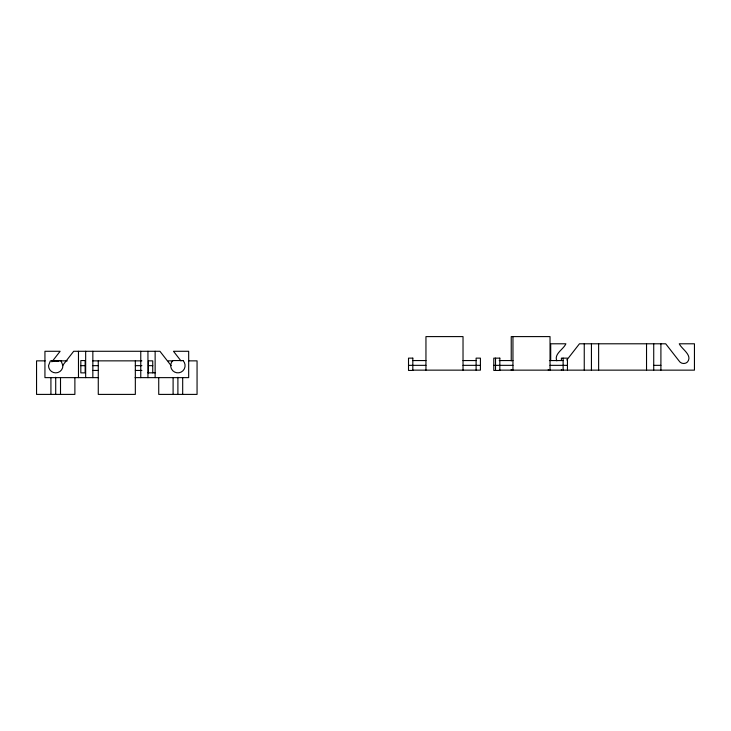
<?xml version="1.0" encoding="UTF-8"?>
<svg xmlns="http://www.w3.org/2000/svg" width="731" height="731" viewBox="0 0 731 731"><rect width="100%" height="100%" fill="white"/><g stroke="black" fill="none" stroke-linecap="round" stroke-linejoin="round"><path stroke-width="1.1" d="M51.901 361.836L60.125 351.282L44.938 351.282L44.938 377.635L98.548 377.635M62.491 365.655L73.685 351.282L159.925 351.282L171.127 365.655M566.863 359.963L579.455 343.789L665.703 343.789L678.998 360.858C680.652 363.846 685.111 364.44 687.487 361.973C692.897 355.165 681.612 349.089 679.263 343.789L694.45 343.789L694.45 370.142L499.2 370.142M51.755 360.557L60.81 360.557M412.823 360.557L425.954 360.557M463.025 360.557L476.109 360.557M499.2 360.557L512.961 360.557M549.401 360.557L563.126 360.557M45.139 360.858L36.55 360.858L36.55 394.402L74.882 394.402L74.882 377.635M67.279 360.858L50.384 360.858L48.511 365.655A7.209 7.209 0 0 0 55.711 372.865A7.209 7.209 0 0 0 62.921 365.655L61.048 360.858M92.8 360.858L141.887 360.858M168.24 360.858L172.936 360.858M188.47 360.858L197.059 360.858L197.059 394.402L158.728 394.402L158.728 377.635M408.51 365.345L425.954 365.345M463.025 365.345L480.422 365.345M493.79 365.345L512.961 365.345M550.032 365.345L567.439 365.345M653.724 365.345L660.906 365.345M80.83 365.655L85.143 365.655M92.8 365.655L98.274 365.655M135.336 365.655L141.887 365.655M148.43 365.655L152.742 365.655M412.823 370.142L480.422 370.142L480.422 358.135L476.109 358.135L476.109 370.142M92.8 370.443L98.274 370.443M135.336 370.443L141.887 370.443M147.945 372.837L155.136 372.837M135.061 377.635L188.671 377.635L188.671 351.282L173.485 351.282L181.023 360.959M556.821 360.858C553.76 353.859 563.601 349.29 565.895 343.789L550.708 343.789L550.708 360.255M660.906 343.789L660.906 370.142M653.724 343.789L653.724 370.142M646.533 343.789L646.533 370.142M598.625 343.789L598.625 370.142M591.434 343.789L591.434 370.142M584.252 343.789L584.252 370.142M567.439 370.142L567.439 358.135L561.399 358.135L561.399 360.255M563.126 358.135L563.126 370.142M561.399 369.493L561.399 370.142M550.032 370.142L550.032 336.598L511.234 336.598L511.234 360.922M548.305 369.493L548.305 370.142M512.961 336.598L512.961 370.142M511.234 369.493L511.234 370.142M495.517 358.135L495.517 370.443M463.025 370.142L463.025 336.598L425.954 336.598L425.954 370.142M182.686 377.817L182.686 394.402M177.898 377.287L177.898 394.402M173.101 377.817L173.101 394.402M155.136 351.282L155.136 377.635M152.742 372.865L152.742 360.858L148.43 360.858L148.43 372.865M147.945 351.282L147.945 377.635M140.763 351.282L140.763 377.635M135.336 360.858L135.336 394.402L98.274 394.402L98.274 360.858M92.846 351.282L92.846 377.635M85.664 351.282L85.664 377.635M78.473 351.282L78.473 377.635M60.509 377.817L60.509 394.402M55.711 377.287L55.711 394.402M50.923 377.817L50.923 394.402M53.317 361.507A4.788 4.788 0 0 1 58.114 361.507M412.823 358.135L408.51 358.135L408.51 370.443L412.823 370.443L412.823 358.135M499.83 358.135L493.79 358.135L493.79 370.443L499.83 370.443L499.83 358.135M85.143 360.557L80.83 360.557L80.83 372.865L85.143 372.865L85.143 360.557M182.988 360.557L172.799 360.557A7.209 7.209 0 0 0 172.799 370.745A7.209 7.209 0 0 0 182.988 370.745A7.209 7.209 0 0 0 182.988 360.557"/></g></svg>
